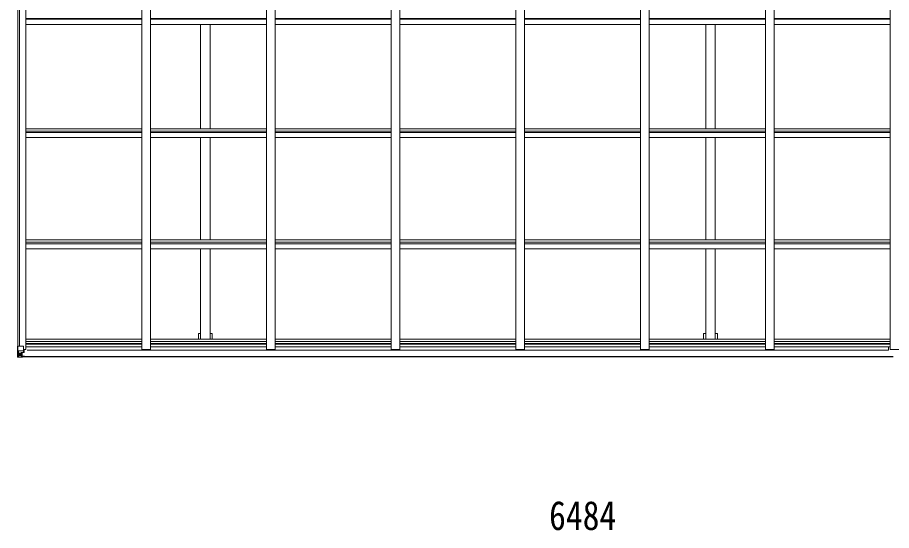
# Model space of a CAD drawing. Units: millimetres at full size; details may follow other scales. Extents: x -9783 to 9892, y -6828 to 6752.
# Drawn here: x 631 to 5648, y 321 to 3263 of the extents above; entities that cross this region are included whole.
import ezdxf
from ezdxf.enums import TextEntityAlignment as Align

# ---------------------------------------------------------------- set-up
doc = ezdxf.new("R2010")
doc.units = ezdxf.units.MM
doc.header["$LTSCALE"] = 35
for name, color, linetype, lineweight in [('0-1_本体', 4, 'Continuous', 9), ('0-2_部品', 7, 'Continuous', 9), ('0-A_寸法', 6, 'Continuous', 9)]:
    doc.layers.add(name, color=color, linetype=linetype, lineweight=lineweight)
doc.styles.add('ＭＳ ゴシック', font='')
doc.styles.get('ＭＳ ゴシック').set_extended_font_data('MS Gothic')

msp = doc.modelspace()

# ---------------------------------------------------------------- linework, layer by layer
at = {"layer": '0-1_本体'}
for p, q in [((632.56, 1377.82), (632.56, 6352.86)), ((642.39, 1377.82), (642.39, 6352.86)), ((677.56, 1359.36), (677.56, 6371.32)), ((1343.56, 1359.36), (1343.56, 6371.32)), ((1393.56, 1359.36), (1393.56, 6371.32)), ((2059.56, 1359.36), (2059.56, 6371.32)), ((2109.56, 1359.36), (2109.56, 6371.32)), ((2775.56, 1359.36), (2775.56, 6371.32)), ((2825.56, 1359.36), (2825.56, 6371.32)), ((3491.56, 1359.36), (3491.56, 6371.32)), ((3541.56, 1359.36), (3541.56, 6371.32)), ((4207.56, 1359.36), (4207.56, 6371.32)), ((4257.56, 1359.36), (4257.56, 6371.32)), ((4923.56, 1359.36), (4923.56, 6371.32)), ((4973.56, 1359.36), (4973.56, 6371.32)), ((5639.56, 1359.36), (5639.56, 6371.32)), ((677.56, 3256.8), (1343.56, 3256.8)), ((677.56, 3252.93), (1343.56, 3252.93)), ((677.56, 3223.14), (1343.56, 3223.14)), ((1393.56, 3256.8), (2059.56, 3256.8)), ((1393.56, 3252.93), (2059.56, 3252.93)), ((1393.56, 3223.14), (2059.56, 3223.14)), ((1681.06, 2624.8), (1681.06, 3223.14)), ((1736.06, 2624.8), (1736.06, 3223.14)), ((2109.56, 3256.8), (2775.56, 3256.8)), ((2109.56, 3252.93), (2775.56, 3252.93)), ((2109.56, 3223.14), (2775.56, 3223.14)), ((2825.56, 3256.8), (3491.56, 3256.8)), ((2825.56, 3252.93), (3491.56, 3252.93)), ((2825.56, 3223.14), (3491.56, 3223.14)), ((3541.56, 3256.8), (4207.56, 3256.8)), ((3541.56, 3252.93), (4207.56, 3252.93)), ((3541.56, 3223.14), (4207.56, 3223.14)), ((4257.56, 3256.8), (4923.56, 3256.8)), ((4257.56, 3252.93), (4923.56, 3252.93)), ((4257.56, 3223.14), (4923.56, 3223.14)), ((4581.06, 2624.8), (4581.06, 3223.14)), ((4636.06, 2624.8), (4636.06, 3223.14)), ((4973.56, 3256.8), (5639.56, 3256.8)), ((4973.56, 3252.93), (5639.56, 3252.93)), ((4973.56, 3223.14), (5639.56, 3223.14)), ((677.55, 2611.87), (1343.55, 2611.87)), ((677.56, 2624.8), (1343.56, 2624.8)), ((1393.55, 2611.87), (2059.55, 2611.87)), ((1393.56, 2624.8), (2059.56, 2624.8)), ((2109.55, 2611.87), (2775.55, 2611.87)), ((2109.56, 2624.8), (2775.56, 2624.8)), ((2825.55, 2611.87), (3491.55, 2611.87)), ((2825.56, 2624.8), (3491.56, 2624.8)), ((3541.55, 2611.87), (4207.55, 2611.87)), ((3541.56, 2624.8), (4207.56, 2624.8)), ((4257.55, 2611.87), (4923.55, 2611.87)), ((4257.56, 2624.8), (4923.56, 2624.8)), ((4973.55, 2611.87), (5639.55, 2611.87)), ((4973.56, 2624.8), (5639.56, 2624.8)), ((677.56, 2603.96), (1343.56, 2603.96)), ((677.56, 2574.63), (1343.56, 2574.63)), ((1393.56, 2603.96), (2059.56, 2603.96)), ((1393.56, 2574.63), (2059.56, 2574.63)), ((1681.06, 1987.64), (1681.06, 2574.63)), ((1736.06, 1987.64), (1736.06, 2574.63)), ((2109.56, 2603.96), (2775.56, 2603.96)), ((2109.56, 2574.63), (2775.56, 2574.63)), ((2825.56, 2603.96), (3491.56, 2603.96)), ((2825.56, 2574.63), (3491.56, 2574.63)), ((3541.56, 2603.96), (4207.56, 2603.96)), ((3541.56, 2574.63), (4207.56, 2574.63)), ((4257.56, 2603.96), (4923.56, 2603.96)), ((4257.56, 2574.63), (4923.56, 2574.63)), ((4581.06, 1987.64), (4581.06, 2574.63)), ((4636.06, 1987.64), (4636.06, 2574.63)), ((4973.56, 2603.96), (5639.56, 2603.96)), ((4973.56, 2574.63), (5639.56, 2574.63)), ((677.56, 1987.64), (1343.56, 1987.64)), ((677.56, 1974.81), (1343.56, 1974.81)), ((677.56, 1964.65), (1343.56, 1964.65)), ((1393.56, 1987.64), (2059.56, 1987.64)), ((1393.56, 1974.81), (2059.56, 1974.81)), ((1393.56, 1964.65), (2059.56, 1964.65)), ((2109.56, 1987.64), (2775.56, 1987.64)), ((2109.56, 1974.81), (2775.56, 1974.81)), ((2109.56, 1964.65), (2775.56, 1964.65)), ((2825.56, 1987.64), (3491.56, 1987.64)), ((2825.56, 1974.81), (3491.56, 1974.81)), ((2825.56, 1964.65), (3491.56, 1964.65)), ((3541.56, 1987.64), (4207.56, 1987.64)), ((3541.56, 1974.81), (4207.56, 1974.81)), ((3541.56, 1964.65), (4207.56, 1964.65)), ((4257.56, 1987.64), (4923.56, 1987.64)), ((4257.56, 1974.81), (4923.56, 1974.81)), ((4257.56, 1964.65), (4923.56, 1964.65)), ((4973.56, 1987.64), (5639.56, 1987.64)), ((4973.56, 1974.81), (5639.56, 1974.81)), ((4973.56, 1964.65), (5639.56, 1964.65)), ((677.56, 1935.69), (1343.56, 1935.69)), ((1393.56, 1935.69), (2059.56, 1935.69)), ((1681.06, 1418.22), (1681.06, 1935.69)), ((1736.06, 1418.22), (1736.06, 1935.69)), ((2109.56, 1935.69), (2775.56, 1935.69)), ((2825.56, 1935.69), (3491.56, 1935.69)), ((3541.56, 1935.69), (4207.56, 1935.69)), ((4257.56, 1935.69), (4923.56, 1935.69)), ((4581.06, 1418.22), (4581.06, 1935.69)), ((4636.06, 1418.22), (4636.06, 1935.69)), ((4973.56, 1935.69), (5639.56, 1935.69)), ((677.56, 1418.22), (1343.56, 1418.22)), ((677.56, 1405.39), (1343.56, 1405.39)), ((1393.56, 1418.22), (2059.56, 1418.22)), ((1393.56, 1405.39), (2059.56, 1405.39)), ((1748.06, 1451.05), (1736.06, 1451.05)), ((1748.06, 1451.05), (1748.06, 1418.22)), ((2109.56, 1418.22), (2775.56, 1418.22)), ((2109.56, 1405.39), (2775.56, 1405.39)), ((2825.56, 1418.22), (3491.56, 1418.22)), ((2825.56, 1405.39), (3491.56, 1405.39)), ((3541.56, 1418.22), (4207.56, 1418.22)), ((3541.56, 1405.39), (4207.56, 1405.39)), ((4257.56, 1418.22), (4923.56, 1418.22)), ((4257.56, 1405.39), (4923.56, 1405.39)), ((4648.06, 1451.05), (4636.06, 1451.05)), ((4648.06, 1451.05), (4648.06, 1418.22)), ((4973.56, 1418.22), (5639.56, 1418.22)), ((4973.56, 1405.39), (5639.56, 1405.39)), ((677.56, 1359.36), (664.56, 1359.36)), ((677.56, 1394.05), (1343.56, 1394.05)), ((677.56, 1390.26), (1343.56, 1390.26)), ((677.56, 1374.31), (1343.56, 1374.31)), ((5630.56, 1356.03), (686.56, 1356.03)), ((1343.56, 1359.36), (1393.56, 1359.36)), ((1393.56, 1394.05), (2059.56, 1394.05)), ((1393.56, 1390.26), (2059.56, 1390.26)), ((1393.56, 1374.31), (2059.56, 1374.31)), ((2059.56, 1359.36), (2109.56, 1359.36)), ((2109.56, 1394.05), (2775.56, 1394.05)), ((2109.56, 1390.26), (2775.56, 1390.26)), ((2109.56, 1374.31), (2775.56, 1374.31)), ((2775.56, 1359.36), (2825.56, 1359.36)), ((2825.56, 1394.05), (3491.56, 1394.05)), ((2825.56, 1390.26), (3491.56, 1390.26)), ((2825.56, 1374.31), (3491.56, 1374.31)), ((3491.56, 1359.36), (3541.56, 1359.36)), ((3541.56, 1394.05), (4207.56, 1394.05)), ((3541.56, 1390.26), (4207.56, 1390.26)), ((3541.56, 1374.31), (4207.56, 1374.31)), ((4207.56, 1359.36), (4257.56, 1359.36)), ((4257.56, 1394.05), (4923.56, 1394.05)), ((4257.56, 1390.26), (4923.56, 1390.26)), ((4257.56, 1374.31), (4923.56, 1374.31)), ((4923.56, 1359.36), (4973.56, 1359.36)), ((4973.56, 1394.05), (5639.56, 1394.05)), ((4973.56, 1390.26), (5639.56, 1390.26)), ((4973.56, 1374.31), (5639.56, 1374.31)), ((5630.56, 1356.03), (5630.56, 1374.31)), ((5639.56, 1359.36), (5689.56, 1359.36)), ((654.06, 1319.48), (5658.06, 1319.48)), ((654.06, 1317.05), (5658.06, 1317.05))]:
    msp.add_line(p, q, dxfattribs=at)
for points in [[(1681.06, 1451.05), (1669.06, 1451.05), (1669.06, 1418.22)], [(4581.06, 1451.05), (4569.06, 1451.05), (4569.06, 1418.22)]]:
    msp.add_lwpolyline(points, dxfattribs=at)
at = {"layer": '0-2_部品'}
for p, q in [((633.41, 1377.82), (663.56, 1377.82)), ((633.41, 1377.82), (633.41, 1317.24)), ((664.56, 1376.82), (664.56, 1343.72)), ((669.06, 1354.82), (664.56, 1354.82)), ((669.06, 1359.36), (669.06, 1342.95)), ((630.56, 1317.11), (630.56, 1317.15)), ((631.5, 1316.15), (631.5, 1316.12)), ((631.5, 1316.11), (631.5, 1316.11)), ((640.47, 1315.72), (632.55, 1316.2)), ((633.41, 1317.17), (633.41, 1317.24)), ((633.95, 1350.94), (640.56, 1351.15)), ((633.95, 1350.94), (638.09, 1338.85)), ((637.38, 1320.61), (634.64, 1316.94)), ((640.56, 1337.62), (638.23, 1337.59)), ((638.23, 1337.59), (638.23, 1324.12)), ((638.23, 1324.12), (640.56, 1324.06)), ((640.56, 1351.15), (664.56, 1351.15)), ((640.56, 1337.62), (652.56, 1337.62)), ((640.56, 1337.62), (640.56, 1337.62)), ((640.56, 1324.06), (652.56, 1324.06)), ((652.56, 1314.94), (640.56, 1315.72)), ((646.04, 1331.26), (646.04, 1332.22)), ((651.56, 1324.06), (652.56, 1324.06)), ((652.56, 1340.92), (652.56, 1314.82)), ((654.06, 1337.62), (652.56, 1337.62)), ((654.06, 1324.06), (652.56, 1324.06)), ((654.06, 1320.53), (652.56, 1320.53)), ((652.56, 1315.71), (659.06, 1315.31)), ((659.06, 1314.42), (652.56, 1314.82)), ((663.74, 1343.46), (653.39, 1341.81)), ((653.39, 1341.18), (663.74, 1342.83)), ((653.39, 1341.81), (653.39, 1341.18)), ((658.06, 1334.02), (654.06, 1334.02)), ((658.06, 1325.82), (654.06, 1325.82)), ((654.56, 1320.89), (654.06, 1320.89)), ((659.06, 1316.23), (654.06, 1316.32)), ((654.17, 1322.19), (658.06, 1322.19)), ((654.56, 1321.98), (654.56, 1321.82)), ((654.56, 1321.82), (654.56, 1321.82)), ((664.56, 1321.73), (654.56, 1321.82)), ((654.56, 1319.86), (654.56, 1321.82)), ((662.56, 1319.89), (654.56, 1319.89)), ((662.56, 1319.86), (654.56, 1319.86)), ((658.06, 1341.92), (658.06, 1321.96)), ((659.06, 1316.23), (659.06, 1317.05)), ((659.06, 1315.82), (659.06, 1316.23)), ((659.06, 1315.82), (659.06, 1315.31)), ((659.06, 1315.31), (659.06, 1314.42)), ((663.74, 1342.83), (663.74, 1343.46)), ((664.01, 1342.91), (668.06, 1342.94)), ((664.06, 1316.62), (664.06, 1317.05)), ((664.36, 1316.62), (664.06, 1316.62)), ((664.36, 1316.62), (666.05, 1317.05)), ((664.56, 1321.73), (664.56, 1320.12)), ((664.56, 1320.12), (669.56, 1320.12)), ((668.06, 1344.68), (669.06, 1344.67)), ((669.06, 1342.95), (668.06, 1342.94)), ((669.56, 1319.48), (669.56, 1320.12)), ((669.56, 1320.12), (670.56, 1320.12)), ((670.56, 1321.8), (670.56, 1321.69)), ((670.56, 1320.12), (670.56, 1321.69)), ((670.56, 1320.12), (670.56, 1319.48))]:
    msp.add_line(p, q, dxfattribs=at)
for points in [[(630.56, 1317.15), (630.56, 1377.82), (633.41, 1377.82)], [(631.5, 1316.11), (640.56, 1315.56), (652.56, 1314.82)], [(644.12, 1330.3), (643.16, 1330.3), (643.16, 1329.34), (644.12, 1329.34)], [(646.04, 1332.22), (645.08, 1332.22), (645.08, 1331.26)], [(645.08, 1328.38), (645.08, 1327.42), (646.04, 1327.42), (646.04, 1328.38)], [(647, 1329.34), (647.96, 1329.34), (647.96, 1330.3), (647, 1330.3)], [(659.06, 1315.82), (654.06, 1315.82), (654.06, 1341.28)], [(669.56, 1321.85), (654.56, 1321.98), (654.56, 1321.98)], [(654.56, 1320.89), (662.56, 1320.89), (662.56, 1319.48)], [(668.06, 1342.94), (668.06, 1344.68), (664.56, 1344.7)], [(664.56, 1321.73), (664.56, 1321.74), (670.56, 1321.69)]]:
    msp.add_lwpolyline(points, dxfattribs=at)
msp.add_circle((645.56, 1329.82), 5.3, dxfattribs=at)
for centre, radius, start, end in [((663.56, 1376.82), 1, 0, 90), ((631.56, 1317.15), 0.999, 180.04917, 266.5576), ((631.56, 1317.11), 0.999, 180.04917, 266.5576), ((631.56, 1317.11), 1, 179.99921, 266.49983), ((632.72, 1303.5), 12.7, 84.89689, 90.75534), ((634.69, 1317.11), 1.28, 177.54105, 228.82169), ((644.12, 1331.26), 0.96, 270, 0), ((644.12, 1328.38), 0.96, 0, 90), ((647, 1331.26), 0.96, 180, 270), ((647, 1328.38), 0.96, 90, 180), ((653.5, 1340.88), 0.937, 96.73234, 177.67791), ((653.5, 1340.25), 0.937, 96.73234, 177.67791), ((654.56, 1322.32), 0.5, 179.95536, 269.47105), ((654.56, 1319.39), 0.5, 89.99891, 179.99891), ((654.56, 1319.36), 0.5, 90.00309, 180.00198), ((654.58, 1322.49), 0.513, 178.95293, 268.11972), ((663.63, 1344.39), 0.937, 276.73234, 357.67791), ((663.63, 1343.76), 0.937, 276.73234, 357.67791), ((669.7, 1314.16), 7.69, 83.56574, 91.03001)]:
    msp.add_arc(centre, radius, start, end, dxfattribs=at)
for centre, major_axis, ratio, start_param, end_param in [((633.5, 1316.03), (2, -0.12), 0.060933, 2.0712557, 3.1453404), ((832.5, 1303.8), (201, -12.36), 0.060933, 3.1453404, 3.145839), ((634.67, 1348.59), (0.85, -2.32), 0.403757, 3.0087805, 3.9744392), ((633.69, 1319.13), (-0.02, -3), 0.466854, 0.125683, 0.7596956), ((635.36, 1324.2), (0.03, -5), 0.573921, 0.7672717, 1.551125), ((636.83, 1337.57), (0, -3), 0.468246, 1.5772882, 2.0127935), ((558.81, 1324.06), (81.75, 0), 0.061163, 6.2824128, 6.2831853)]:
    msp.add_ellipse(centre, major_axis=major_axis, ratio=ratio, start_param=start_param, end_param=end_param, dxfattribs=at)

# ---------------------------------------------------------------- texts
at = {"layer": '0-A_寸法', "color": 7, "style": 'ＭＳ ゴシック', "width": 0.85}
msp.add_text('6484', height=166.8, dxfattribs=at).set_placement((3682.07, 273.95), align=Align.BOTTOM_LEFT)

doc.saveas('drawing.dxf')
